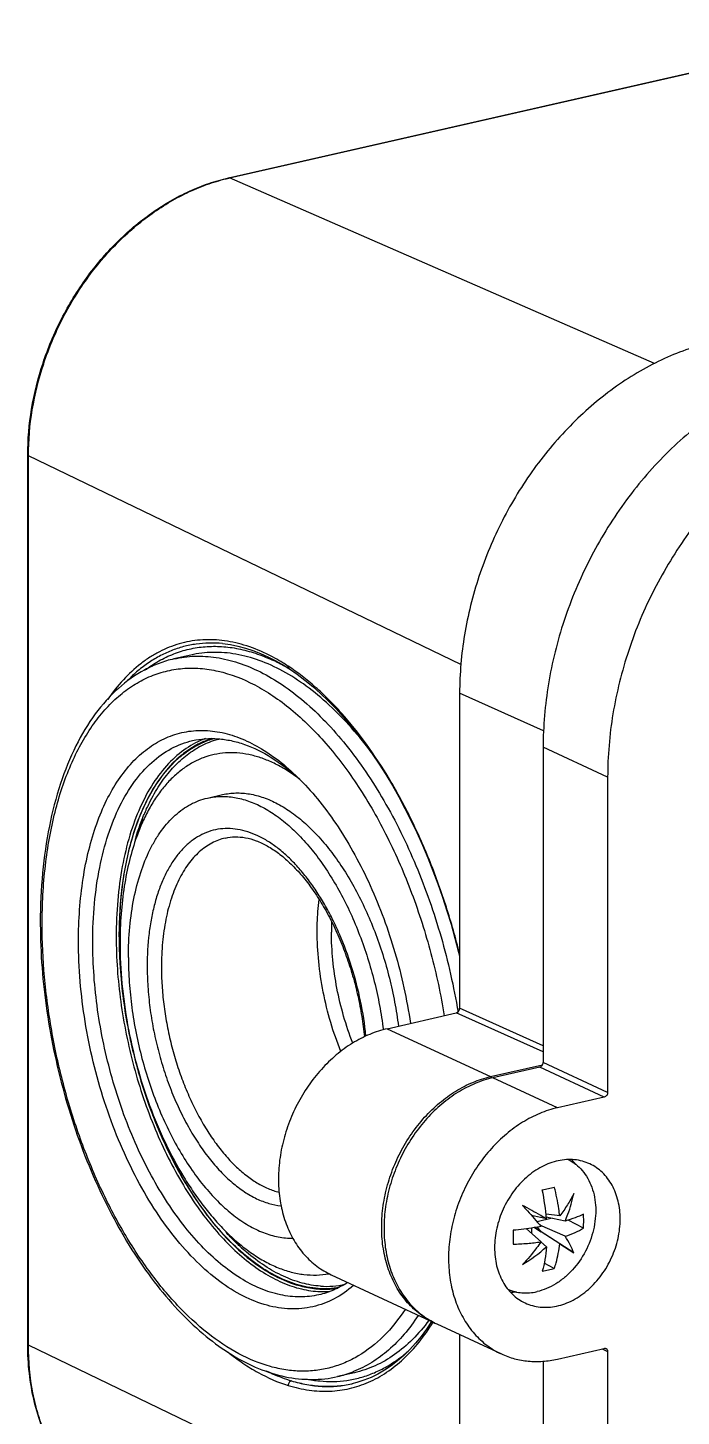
# Model space of a CAD drawing. Header units: millimetres. Extents: x 0 to 594, y 0 to 420.
# Drawn here: x 300.6 to 332.6, y 46.2 to 114.1 of the extents above; entities that cross this region are included whole.
import ezdxf

# ---------------------------------------------------------------- set-up
doc = ezdxf.new("R2010")
doc.units = ezdxf.units.MM
doc.header["$LTSCALE"] = 32.67
doc.layers.add('00_COMPONENTI', color=7, linetype='CONTINUOUS')

msp = doc.modelspace()

# ---------------------------------------------------------------- linework, layer by layer
at = {"layer": '00_COMPONENTI', "color": 7, "linetype": 'Continuous'}
for p, q in [((310.431, 106.807), (342.623, 114.146)), ((300.606, 49.754), (300.606, 93.247)), ((308.575, 83.466), (307.756, 83.28)), ((321.727, 81.602), (321.727, 66.19)), ((325.81, 78.956), (325.81, 63.544)), ((328.965, 77.489), (328.965, 62.077)), ((309.394, 76.473), (310.131, 76.641)), ((305.932, 74.586), (306.24, 75.439)), ((318.19, 65.195), (321.563, 65.964)), ((325.646, 63.317), (323.353, 62.795)), ((328.801, 61.851), (326.507, 61.328)), ((325.974, 55.888), (325.246, 56.058)), ((326.252, 55.921), (325.51, 55.752)), ((326.619, 56.035), (325.953, 56.122)), ((326.887, 55.787), (325.966, 55.981)), ((327.784, 55.444), (327.033, 55.831)), ((310.346, 55.225), (310.993, 54.589)), ((325.706, 54.773), (324.991, 55.409)), ((325.243, 55.443), (325.243, 55.184)), ((326.619, 54.672), (325.389, 55.466)), ((325.39, 55.466), (325.706, 55.263)), ((325.706, 55.263), (325.533, 55.488)), ((326.887, 55.042), (325.647, 55.589)), ((327.307, 54.232), (325.706, 55.263)), ((325.706, 54.773), (325.702, 54.768)), ((325.974, 54.525), (325.702, 54.768)), ((326.619, 54.672), (327.307, 54.232)), ((326.355, 53.468), (325.861, 53.722)), ((315.45, 53.155), (320.497, 50.808)), ((320.612, 50.755), (323.767, 49.288)), ((321.727, 50.237), (321.727, 38.108)), ((325.81, 48.932), (325.81, 35.462)), ((326.507, 49.036), (328.801, 49.559)), ((328.965, 49.407), (328.965, 33.995)), ((316.577, 48.367), (315.757, 48.18)), ((316.448, 47.825), (316.448, 47.825))]:
    msp.add_line(p, q, dxfattribs=at)
at = {"layer": '00_COMPONENTI', "color": 9, "linetype": 'Continuous'}
for p, q in [((310.473, 106.802), (342.666, 114.141)), ((331.262, 97.734), (310.473, 106.802)), ((300.641, 49.717), (300.641, 93.211)), ((321.787, 83.004), (300.641, 93.211)), ((325.83, 79.763), (321.727, 81.602)), ((328.965, 77.489), (325.81, 78.956)), ((325.81, 64.06), (321.563, 65.964)), ((325.81, 64.36), (321.727, 66.19)), ((318.19, 65.195), (323.238, 62.848)), ((323.238, 62.848), (325.779, 63.427)), ((328.801, 61.851), (325.646, 63.317)), ((328.965, 62.077), (325.81, 63.544)), ((326.507, 61.328), (323.353, 62.795)), ((321.727, 39.539), (300.641, 49.717)), ((328.692, 49.534), (328.965, 49.407))]:
    msp.add_line(p, q, dxfattribs=at)
at = {"layer": '00_COMPONENTI', "color": 7, "linetype": 'Continuous'}
for points in [[(310.127, 84.031), (310.514, 83.981), (310.881, 83.908), (311.25, 83.812), (311.62, 83.692), (311.991, 83.548), (312.353, 83.385)], [(312.353, 83.385), (312.701, 83.208), (313.056, 83.006), (313.402, 82.789)], [(313.402, 82.789), (313.78, 82.529), (314.164, 82.239), (314.545, 81.927), (314.924, 81.591), (315.299, 81.233), (315.671, 80.852), (316.038, 80.45), (316.4, 80.027), (316.757, 79.584), (317.107, 79.12), (317.451, 78.638)], [(317.451, 78.638), (317.788, 78.136), (318.117, 77.618), (318.438, 77.082), (318.75, 76.529), (319.053, 75.962), (319.347, 75.379), (319.631, 74.783), (319.904, 74.174), (320.167, 73.553), (320.418, 72.92), (320.658, 72.278), (320.886, 71.626), (321.102, 70.966), (321.305, 70.298), (321.495, 69.624), (321.672, 68.944), (321.727, 68.717)], [(320.355, 50.874), (320.108, 50.503), (319.846, 50.147), (319.573, 49.813), (319.289, 49.502), (318.996, 49.215), (318.693, 48.951), (318.381, 48.711), (318.059, 48.496), (317.73, 48.305), (317.392, 48.14), (317.047, 48.001), (316.695, 47.888), (316.448, 47.825)]]:
    msp.add_lwpolyline(points, dxfattribs=at)
at = {"layer": '00_COMPONENTI', "color": 9, "linetype": 'Continuous'}
for centre, radius, start, end in [((312.519, 97.829), 9.203, 102.84206, 103.08947), ((308.254, 74.132), 10.066, 58.4616, 59.26209), ((318.068, 70.876), 12.716, 162.98683, 163.8941), ((328.247, 69.913), 12.789, 177.74203, 180.00513), ((326.745, 69.691), 21.675, 180.00146, 180.80399), ((326.718, 69.685), 21.636, 180.0014, 180.7887), ((328.351, 69.732), 23.269, 180.84926, 185.86089), ((329.728, 69.872), 24.653, 185.857, 188.84077), ((330.103, 69.929), 25.033, 188.83759, 189.7496), ((330.446, 69.99), 25.381, 189.75481, 193.50599), ((330.474, 69.997), 25.422, 190.67376, 192.63286), ((330.437, 69.988), 25.383, 192.631, 195.31201), ((330.41, 69.981), 25.343, 193.50584, 193.96742), ((330.18, 69.92), 25.105, 193.95817, 197.6553), ((330.281, 69.945), 25.222, 195.31309, 196.26361), ((329.663, 69.757), 24.563, 197.65838, 199.00726), ((329.131, 69.571), 24, 199.00201, 201.00248), ((325.329, 57.067), 2.554, 35.36139, 42.53786), ((319.568, 63.729), 12.57, 222.48525, 222.75298), ((317.961, 62.098), 10.279, 227.17988, 229.62008), ((324.307, 54.838), 2.523, 267.54487, 274.483), ((314.568, 53.387), 5.341, 282.86216, 291.276), ((314.542, 53.457), 5.416, 291.2663, 291.69448), ((315.314, 53.148), 5.442, 282.02099, 282.43708)]:
    msp.add_arc(centre, radius, start, end, dxfattribs=at)
at = {"layer": '00_COMPONENTI', "color": 7, "linetype": 'Continuous'}
for centre, radius, start, end in [((308.868, 70.802), 8.296, 53.47567, 54.00795), ((306.54, 69.435), 10.839, 46.98437, 47.91234), ((308.764, 70.661), 8.471, 52.77052, 53.47447), ((305.315, 68.82), 12.136, 44.74486, 45.52904), ((328.991, 70.397), 27.772, 180.00009, 180.19645), ((323.518, 68.574), 11.485, 281.29677, 282.83336), ((315.525, 55.103), 10.478, 4.29458, 12.1639), ((323.86, 67.087), 9.96, 282.81082, 284.50161), ((320.874, 60.222), 7.646, 300.87956, 311.82968), ((324.372, 60.86), 7.654, 280.50359, 282.80604), ((324.576, 59.954), 6.726, 282.82785, 285.33619), ((322.175, 54.416), 3.979, 245.0635, 245.69417)]:
    msp.add_arc(centre, radius, start, end, dxfattribs=at)
msp.add_ellipse((321.563, 66.153), major_axis=(0.084, 0.181), ratio=0.774579, start_param=-2.600671, end_param=-1.029875, dxfattribs=at)
for points, knots in [([(300.606, 93.247), (300.606, 94.001), (300.738, 95.53), (301.299, 97.777), (302.205, 99.937), (303.422, 101.929), (304.905, 103.678), (306.334, 104.892), (307.557, 105.677), (308.494, 106.163), (309.451, 106.546), (310.104, 106.733), (310.431, 106.807)], [0, 0, 0, 0, 0.125992, 0.255218, 0.3859, 0.516099, 0.643926, 0.76777, 0.827886, 0.88664, 0.944004, 1, 1, 1, 1]), ([(334.164, 98.793), (333.752, 98.699), (332.927, 98.464), (331.719, 97.979), (330.534, 97.365), (328.986, 96.37), (327.176, 94.831), (325.297, 92.613), (323.754, 90.087), (322.794, 87.797), (322.245, 85.9), (321.851, 84.003), (321.727, 82.557), (321.727, 81.602)], [0, 0, 0, 0, 0.05575, 0.112927, 0.171553, 0.231591, 0.355407, 0.483326, 0.61368, 0.74453, 0.809562, 0.873979, 1, 1, 1, 1]), ([(339.326, 97.638), (338.878, 97.536), (337.982, 97.28), (336.669, 96.753), (335.381, 96.086), (333.699, 95.005), (332.138, 93.677), (330.731, 92.151), (329.417, 90.474), (328.013, 88.176), (326.971, 85.688), (326.373, 83.627), (325.946, 81.566), (325.81, 79.994), (325.81, 78.956)], [0, 0, 0, 0, 0.055744, 0.112916, 0.171535, 0.231567, 0.35537, 0.418958, 0.483378, 0.61372, 0.744556, 0.809581, 0.873991, 1, 1, 1, 1]), ([(342.481, 96.171), (342.033, 96.069), (341.137, 95.813), (339.823, 95.287), (338.536, 94.619), (336.854, 93.538), (335.292, 92.21), (333.886, 90.684), (332.572, 89.008), (331.168, 86.709), (330.125, 84.221), (329.528, 82.16), (329.101, 80.099), (328.965, 78.527), (328.965, 77.489)], [0, 0, 0, 0, 0.055744, 0.112916, 0.171535, 0.231567, 0.35537, 0.418958, 0.483378, 0.61372, 0.744556, 0.809581, 0.873991, 1, 1, 1, 1]), ([(317.481, 78.612), (317.152, 79.057), (316.479, 79.896), (315.391, 81.019), (314.267, 81.956), (313.12, 82.695), (311.962, 83.227), (310.807, 83.543), (309.67, 83.637), (308.93, 83.547), (308.575, 83.466)], [0, 0, 0, 0, 0.155064, 0.300938, 0.437272, 0.564164, 0.682263, 0.792853, 0.897904, 1, 1, 1, 1]), ([(307.756, 83.28), (307.509, 83.223), (307.021, 83.077), (306.075, 82.649), (304.969, 81.86), (303.836, 80.58), (302.893, 78.996), (302.149, 77.143), (301.611, 75.059), (301.288, 72.785), (301.219, 71.207), (301.219, 70.397)], [0, 0, 0, 0, 0.048996, 0.098442, 0.200405, 0.309293, 0.427367, 0.555772, 0.694621, 0.843161, 1, 1, 1, 1]), ([(303.088, 69.477), (303.088, 70.498), (303.188, 71.999), (303.565, 73.907), (303.946, 75.192), (304.429, 76.348), (305.007, 77.36), (305.675, 78.214), (306.424, 78.897), (307.246, 79.398), (308.129, 79.707), (309.058, 79.816), (310.015, 79.725), (310.986, 79.438), (311.958, 78.962), (312.918, 78.305), (313.52, 77.772), (313.817, 77.48)], [0, 0, 0, 0, 0.165394, 0.24225, 0.314543, 0.38201, 0.444633, 0.502684, 0.556785, 0.607939, 0.657501, 0.707044, 0.758147, 0.81217, 0.870125, 0.932642, 1, 1, 1, 1]), ([(303.784, 69.437), (303.784, 70.064), (303.837, 71.285), (304.085, 73.043), (304.496, 74.648), (305.062, 76.066), (305.773, 77.269), (306.619, 78.231), (307.586, 78.927), (308.306, 79.2), (308.667, 79.282)], [0, 0, 0, 0, 0.159952, 0.311107, 0.451876, 0.581278, 0.699173, 0.806505, 0.905558, 1, 1, 1, 1]), ([(308.667, 79.282), (308.869, 79.328), (309.284, 79.39), (309.919, 79.388), (310.567, 79.294), (311.461, 79.038), (312.59, 78.473), (313.404, 77.841), (313.805, 77.479)], [0, 0, 0, 0, 0.109808, 0.221366, 0.336298, 0.456009, 0.71356, 1, 1, 1, 1]), ([(309.943, 79.344), (309.854, 79.322), (309.5, 79.22), (309.16, 79.068), (308.919, 78.931)], [0, 0, 0, 0, 0.247785, 1, 1, 1, 1]), ([(313.743, 77.514), (313.555, 77.65), (313.177, 77.901), (312.591, 78.214), (312.004, 78.451), (311.42, 78.61), (310.842, 78.691), (310.274, 78.692), (309.72, 78.613), (309.184, 78.454), (308.669, 78.218), (308.18, 77.905), (307.718, 77.518), (307.288, 77.059), (306.89, 76.532), (306.528, 75.941), (306.204, 75.288), (306.018, 74.825), (305.932, 74.586)], [0, 0, 0, 0, 0.069328, 0.13521, 0.197916, 0.257843, 0.315519, 0.371591, 0.426806, 0.481966, 0.537878, 0.595296, 0.654887, 0.717193, 0.782628, 0.85148, 0.923917, 1, 1, 1, 1]), ([(313.935, 77.363), (314.27, 77.025), (314.922, 76.287), (315.812, 75.056), (316.635, 73.682), (317.639, 71.661), (318.64, 68.923), (319.148, 66.623), (319.325, 65.451)], [0, 0, 0, 0, 0.107593, 0.222214, 0.343085, 0.469187, 0.732007, 1, 1, 1, 1]), ([(305.529, 68.682), (305.529, 69.179), (305.571, 70.145), (305.768, 71.536), (306.093, 72.806), (306.475, 73.763), (306.842, 74.438), (307.138, 74.886), (307.46, 75.286), (307.806, 75.635), (308.174, 75.931), (308.563, 76.172), (308.969, 76.356), (309.251, 76.441), (309.394, 76.473)], [0, 0, 0, 0, 0.159849, 0.310908, 0.451585, 0.580905, 0.641271, 0.698831, 0.753739, 0.806237, 0.856654, 0.905409, 0.953003, 1, 1, 1, 1]), ([(309.394, 76.473), (309.5, 76.498), (309.715, 76.535), (310.045, 76.56), (310.379, 76.551), (310.836, 76.496), (311.42, 76.342), (312.113, 76.033), (312.801, 75.601), (313.476, 75.053), (314.13, 74.395), (314.757, 73.635), (315.35, 72.782), (315.9, 71.846), (316.403, 70.837), (316.851, 69.768), (317.24, 68.652), (317.565, 67.501), (317.822, 66.329), (317.947, 65.539), (317.997, 65.143)], [0, 0, 0, 0, 0.020959, 0.042067, 0.063469, 0.0853, 0.130681, 0.179049, 0.230932, 0.286607, 0.346135, 0.409399, 0.476138, 0.545976, 0.618446, 0.693012, 0.769084, 0.846036, 0.923225, 1, 1, 1, 1]), ([(310.131, 76.641), (310.237, 76.666), (310.453, 76.703), (310.782, 76.728), (311.116, 76.719), (311.573, 76.664), (312.156, 76.51), (312.849, 76.201), (313.537, 75.77), (314.212, 75.222), (314.866, 74.565), (315.493, 73.805), (316.085, 72.953), (316.636, 72.017), (317.138, 71.009), (317.587, 69.94), (317.976, 68.824), (318.301, 67.673), (318.559, 66.502), (318.684, 65.712), (318.734, 65.317)], [0, 0, 0, 0, 0.02096, 0.04207, 0.063473, 0.085305, 0.130686, 0.179054, 0.230936, 0.286608, 0.346133, 0.409393, 0.476128, 0.545963, 0.61843, 0.692995, 0.769067, 0.846022, 0.923217, 1, 1, 1, 1]), ([(305.932, 74.586), (305.794, 74.205), (305.555, 73.403), (305.303, 72.137), (305.152, 70.786), (305.119, 69.857), (305.119, 69.384)], [0, 0, 0, 0, 0.229592, 0.47381, 0.731242, 1, 1, 1, 1]), ([(310.27, 74.519), (310.426, 74.555), (310.754, 74.593), (311.265, 74.547), (311.795, 74.396), (312.339, 74.138), (312.89, 73.773), (313.438, 73.305), (313.973, 72.74), (314.489, 72.083), (314.975, 71.345), (315.426, 70.536), (315.835, 69.664), (316.196, 68.743), (316.504, 67.784), (316.756, 66.8), (316.948, 65.802), (317.035, 65.132), (317.067, 64.798)], [0, 0, 0, 0, 0.037091, 0.075953, 0.118029, 0.16425, 0.21509, 0.270673, 0.330873, 0.39539, 0.463792, 0.535555, 0.610076, 0.686701, 0.764732, 0.843449, 0.922116, 1, 1, 1, 1]), ([(301.219, 70.302), (301.224, 68.881), (301.451, 66.002), (302.361, 61.78), (303.572, 58.402), (304.791, 55.898), (305.796, 54.186), (306.889, 52.643), (308.055, 51.289), (309.28, 50.145), (310.55, 49.226), (311.852, 48.551), (313.171, 48.133), (314.485, 47.99), (315.345, 48.086), (315.757, 48.18)], [0, 0, 0, 0, 0.145536, 0.294692, 0.441344, 0.511934, 0.579803, 0.644422, 0.705403, 0.762532, 0.815816, 0.865519, 0.912197, 0.956676, 1, 1, 1, 1]), ([(316.535, 52.63), (316.245, 52.379), (315.62, 51.944), (314.559, 51.549), (313.43, 51.445), (312.268, 51.632), (311.096, 52.099), (309.938, 52.831), (308.811, 53.811), (307.737, 55.02), (306.733, 56.435), (305.82, 58.029), (305.015, 59.77), (304.1, 62.259), (303.318, 65.5), (303.088, 68.162), (303.088, 69.477)], [0, 0, 0, 0, 0.044905, 0.087871, 0.130837, 0.175741, 0.224152, 0.277088, 0.335017, 0.397956, 0.465565, 0.537235, 0.612163, 0.689403, 0.846502, 1, 1, 1, 1]), ([(314.846, 52.178), (314.543, 52.109), (313.909, 52.039), (312.936, 52.149), (311.949, 52.468), (310.965, 52.987), (309.996, 53.696), (309.056, 54.585), (308.157, 55.639), (307.313, 56.845), (306.535, 58.183), (305.59, 60.142), (304.653, 62.784), (303.954, 66.083), (303.784, 68.329), (303.784, 69.437)], [0, 0, 0, 0, 0.041162, 0.083762, 0.129022, 0.177822, 0.230673, 0.287765, 0.349018, 0.414139, 0.482672, 0.554032, 0.702364, 0.853145, 1, 1, 1, 1]), ([(305.119, 69.384), (305.119, 68.722), (305.185, 67.381), (305.463, 65.371), (305.916, 63.375), (306.532, 61.441), (307.297, 59.617), (308.054, 58.206), (308.721, 57.173), (309.237, 56.464), (309.775, 55.814), (310.153, 55.413), (310.346, 55.225)], [0, 0, 0, 0, 0.128493, 0.260481, 0.393673, 0.525719, 0.654325, 0.777368, 0.836239, 0.893066, 0.947693, 1, 1, 1, 1]), ([(305.529, 68.682), (305.529, 68.276), (305.558, 67.453), (305.684, 66.215), (305.892, 64.971), (306.178, 63.736), (306.538, 62.529), (306.969, 61.364), (307.464, 60.256), (308.016, 59.222), (308.62, 58.273), (309.266, 57.423), (309.946, 56.683), (310.652, 56.062), (311.375, 55.568), (312.107, 55.209), (312.726, 55.024), (313.211, 54.953), (313.45, 54.942), (313.568, 54.942)], [0, 0, 0, 0, 0.070929, 0.143513, 0.217093, 0.290983, 0.364486, 0.436919, 0.507624, 0.57599, 0.641473, 0.703618, 0.762086, 0.816684, 0.867407, 0.914479, 0.958395, 0.979431, 1, 1, 1, 1]), ([(318.19, 65.195), (317.896, 65.128), (317.307, 64.936), (316.466, 64.499), (315.672, 63.92), (314.694, 62.972), (313.901, 61.815), (313.337, 60.535), (313.039, 59.531), (312.901, 58.678), (312.862, 58.001), (312.87, 57.343), (312.965, 56.546), (313.217, 55.646), (313.601, 54.833), (314.028, 54.242), (314.423, 53.838), (314.742, 53.571), (315.084, 53.341), (315.326, 53.212), (315.45, 53.155)], [0, 0, 0, 0, 0.058896, 0.120295, 0.184102, 0.24999, 0.385588, 0.454243, 0.522421, 0.589437, 0.622337, 0.654734, 0.717782, 0.778364, 0.836467, 0.892352, 0.919656, 0.946628, 0.973372, 1, 1, 1, 1]), ([(325.646, 63.317), (325.669, 63.323), (325.713, 63.344), (325.766, 63.398), (325.801, 63.467), (325.81, 63.519), (325.81, 63.544)], [0, 0, 0, 0, 0.231117, 0.482983, 0.744446, 1, 1, 1, 1]), ([(323.353, 62.795), (323.058, 62.728), (322.469, 62.535), (321.629, 62.099), (320.834, 61.52), (319.856, 60.572), (319.063, 59.415), (318.5, 58.135), (318.201, 57.131), (318.064, 56.278), (318.024, 55.601), (318.032, 54.943), (318.127, 54.146), (318.379, 53.245), (318.764, 52.433), (319.19, 51.842), (319.585, 51.438), (319.904, 51.171), (320.246, 50.941), (320.488, 50.812), (320.612, 50.755)], [0, 0, 0, 0, 0.058896, 0.120295, 0.184102, 0.249991, 0.385588, 0.454243, 0.522421, 0.589437, 0.622337, 0.654734, 0.717782, 0.778364, 0.836467, 0.892352, 0.919656, 0.946628, 0.973372, 1, 1, 1, 1]), ([(328.965, 62.077), (328.965, 62.052), (328.956, 62), (328.921, 61.931), (328.868, 61.877), (328.823, 61.856), (328.801, 61.851)], [0, 0, 0, 0, 0.255554, 0.517017, 0.768883, 1, 1, 1, 1]), ([(326.507, 61.328), (326.213, 61.261), (325.624, 61.069), (324.783, 60.632), (323.989, 60.053), (323.011, 59.105), (322.218, 57.948), (321.654, 56.668), (321.356, 55.664), (321.218, 54.811), (321.179, 54.134), (321.187, 53.476), (321.282, 52.679), (321.534, 51.779), (321.918, 50.966), (322.345, 50.375), (322.74, 49.971), (323.059, 49.704), (323.401, 49.474), (323.643, 49.345), (323.767, 49.288)], [0, 0, 0, 0, 0.058896, 0.120295, 0.184102, 0.249991, 0.385588, 0.454243, 0.522421, 0.589437, 0.622337, 0.654734, 0.717782, 0.778364, 0.836467, 0.892352, 0.919656, 0.946628, 0.973372, 1, 1, 1, 1]), ([(328.088, 58.582), (327.972, 58.636), (327.729, 58.725), (327.345, 58.795), (326.946, 58.802), (326.54, 58.745), (326.134, 58.627), (325.594, 58.386), (325.092, 58.032), (324.647, 57.592), (324.237, 57.089), (323.906, 56.519), (323.666, 55.907), (323.492, 55.284), (323.436, 54.8), (323.436, 54.482)], [0, 0, 0, 0, 0.053067, 0.106736, 0.16155, 0.21794, 0.276201, 0.336476, 0.462695, 0.528481, 0.595554, 0.731702, 0.800034, 0.867849, 1, 1, 1, 1]), ([(327.034, 58.797), (327.165, 58.732), (327.417, 58.573), (327.741, 58.259), (328.007, 57.877), (328.278, 57.281), (328.398, 56.601), (328.374, 55.898), (328.251, 55.169), (327.921, 54.289), (327.388, 53.519), (326.863, 53.013), (326.438, 52.705), (325.988, 52.472), (325.673, 52.37), (325.515, 52.334)], [0, 0, 0, 0, 0.053342, 0.10767, 0.163726, 0.222019, 0.345619, 0.410991, 0.478077, 0.614659, 0.750172, 0.816005, 0.879761, 0.941124, 1, 1, 1, 1]), ([(329.579, 55.882), (329.579, 56.177), (329.532, 56.617), (329.363, 57.165), (329.191, 57.539), (328.974, 57.874), (328.716, 58.164), (328.421, 58.405), (328.202, 58.53), (328.088, 58.582)], [0, 0, 0, 0, 0.272245, 0.402315, 0.528145, 0.650064, 0.768704, 0.884974, 1, 1, 1, 1]), ([(326.619, 56.035), (326.608, 56.153), (326.551, 56.628), (326.452, 57.098), (326.355, 57.445)], [0, 0, 0, 0, 0.247438, 1, 1, 1, 1]), ([(327.307, 57.127), (327.214, 56.94), (327.002, 56.564), (326.754, 56.211), (326.619, 56.035)], [0, 0, 0, 0, 0.484307, 1, 1, 1, 1]), ([(326.887, 55.787), (326.934, 55.897), (327.11, 56.331), (327.241, 56.784), (327.307, 57.127)], [0, 0, 0, 0, 0.255277, 1, 1, 1, 1]), ([(324.799, 56.555), (324.879, 56.468), (325.189, 56.128), (325.489, 55.781), (325.706, 55.518)], [0, 0, 0, 0, 0.258792, 1, 1, 1, 1]), ([(325.974, 55.888), (325.882, 55.943), (325.494, 56.172), (325.1, 56.392), (324.799, 56.555)], [0, 0, 0, 0, 0.238253, 1, 1, 1, 1]), ([(324.926, 51.782), (325.042, 51.728), (325.285, 51.639), (325.67, 51.569), (326.069, 51.562), (326.475, 51.619), (326.881, 51.737), (327.42, 51.978), (327.923, 52.332), (328.368, 52.772), (328.777, 53.275), (329.109, 53.845), (329.349, 54.457), (329.523, 55.08), (329.579, 55.564), (329.579, 55.882)], [0, 0, 0, 0, 0.053067, 0.106736, 0.16155, 0.21794, 0.276201, 0.336476, 0.462695, 0.528481, 0.595554, 0.731702, 0.800034, 0.867849, 1, 1, 1, 1]), ([(327.784, 56.121), (327.651, 56.056), (327.356, 55.933), (327.052, 55.835), (326.887, 55.787)], [0, 0, 0, 0, 0.462397, 1, 1, 1, 1]), ([(327.784, 55.444), (327.787, 55.499), (327.796, 55.725), (327.793, 55.951), (327.784, 56.121)], [0, 0, 0, 0, 0.246153, 1, 1, 1, 1]), ([(310.346, 55.225), (310.542, 55.031), (310.941, 54.669), (311.566, 54.193), (312.199, 53.801), (312.836, 53.496), (313.472, 53.282), (314.103, 53.16), (314.723, 53.131), (315.129, 53.176), (315.327, 53.213)], [0, 0, 0, 0, 0.148285, 0.288849, 0.421865, 0.547776, 0.667325, 0.781578, 0.891919, 1, 1, 1, 1]), ([(325.706, 55.518), (325.597, 55.499), (325.143, 55.424), (324.686, 55.368), (324.338, 55.335)], [0, 0, 0, 0, 0.241443, 1, 1, 1, 1]), ([(324.338, 55.335), (324.341, 55.278), (324.347, 55.052), (324.345, 54.826), (324.338, 54.658)], [0, 0, 0, 0, 0.254134, 1, 1, 1, 1]), ([(326.887, 55.042), (327.053, 55.096), (327.361, 55.211), (327.654, 55.362), (327.784, 55.444)], [0, 0, 0, 0, 0.531725, 1, 1, 1, 1]), ([(327.307, 54.232), (327.259, 54.364), (327.133, 54.642), (326.976, 54.904), (326.887, 55.042)], [0, 0, 0, 0, 0.460123, 1, 1, 1, 1]), ([(323.436, 54.482), (323.436, 54.186), (323.483, 53.747), (323.652, 53.198), (323.824, 52.825), (324.04, 52.49), (324.299, 52.2), (324.594, 51.959), (324.813, 51.834), (324.926, 51.782)], [0, 0, 0, 0, 0.272245, 0.402315, 0.528145, 0.650064, 0.768704, 0.884974, 1, 1, 1, 1]), ([(324.338, 54.658), (324.572, 54.663), (325.029, 54.687), (325.484, 54.739), (325.706, 54.773)], [0, 0, 0, 0, 0.51068, 1, 1, 1, 1]), ([(325.702, 54.768), (325.634, 54.668), (325.356, 54.28), (325.046, 53.915), (324.799, 53.66)], [0, 0, 0, 0, 0.253748, 1, 1, 1, 1]), ([(325.974, 54.525), (325.957, 54.316), (325.908, 53.915), (325.821, 53.52), (325.768, 53.334)], [0, 0, 0, 0, 0.519436, 1, 1, 1, 1]), ([(326.355, 53.468), (326.388, 53.56), (326.513, 53.952), (326.587, 54.36), (326.619, 54.672)], [0, 0, 0, 0, 0.23849, 1, 1, 1, 1]), ([(316.235, 52.774), (316.021, 52.634), (315.574, 52.392), (315.09, 52.233), (314.846, 52.178)], [0, 0, 0, 0, 0.505693, 1, 1, 1, 1]), ([(314.921, 52.603), (315.123, 52.589), (315.527, 52.59), (315.926, 52.651), (316.12, 52.696)], [0, 0, 0, 0, 0.503857, 1, 1, 1, 1]), ([(324.087, 52.448), (324.195, 52.401), (324.421, 52.325), (324.778, 52.267), (325.147, 52.268), (325.393, 52.306), (325.515, 52.334)], [0, 0, 0, 0, 0.243153, 0.489354, 0.741054, 1, 1, 1, 1]), ([(320.222, 50.926), (319.979, 50.597), (319.463, 49.99), (318.576, 49.235), (317.613, 48.679), (316.924, 48.446), (316.577, 48.367)], [0, 0, 0, 0, 0.270191, 0.523765, 0.765131, 1, 1, 1, 1]), ([(305.233, 41.16), (305.057, 41.249), (304.71, 41.44), (304.213, 41.768), (303.742, 42.137), (303.148, 42.685), (302.476, 43.466), (301.804, 44.533), (301.273, 45.716), (300.888, 46.996), (300.657, 48.353), (300.606, 49.283), (300.606, 49.754)], [0, 0, 0, 0, 0.057644, 0.115478, 0.173638, 0.232253, 0.351234, 0.473318, 0.599069, 0.728786, 0.8625, 1, 1, 1, 1]), ([(323.767, 49.288), (323.973, 49.192), (324.405, 49.036), (325.089, 48.915), (325.798, 48.91), (326.272, 48.982), (326.507, 49.036)], [0, 0, 0, 0, 0.243209, 0.48931, 0.740893, 1, 1, 1, 1]), ([(328.801, 49.559), (328.815, 49.562), (328.844, 49.565), (328.873, 49.557), (328.885, 49.551)], [0, 0, 0, 0, 0.510835, 1, 1, 1, 1]), ([(328.885, 49.551), (328.897, 49.546), (328.92, 49.53), (328.946, 49.496), (328.962, 49.454), (328.965, 49.423), (328.965, 49.407)], [0, 0, 0, 0, 0.230989, 0.471348, 0.727198, 1, 1, 1, 1])]:
    msp.add_open_spline(points, degree=3, knots=knots, dxfattribs=at)
at = {"layer": '00_COMPONENTI', "color": 9, "linetype": 'Continuous'}
for points, knots in [([(300.641, 93.211), (300.641, 93.964), (300.772, 95.493), (301.332, 97.741), (302.236, 99.903), (303.45, 101.897), (304.929, 103.649), (306.354, 104.867), (307.573, 105.655), (308.507, 106.143), (309.46, 106.529), (310.11, 106.718), (310.435, 106.793)], [0, 0, 0, 0, 0.125991, 0.255307, 0.386127, 0.516469, 0.6444, 0.768258, 0.828326, 0.886989, 0.944207, 1, 1, 1, 1]), ([(310.431, 106.807), (310.438, 106.808), (310.452, 106.809), (310.466, 106.805), (310.473, 106.802)], [0, 0, 0, 0, 0.48092, 1, 1, 1, 1]), ([(300.606, 93.247), (300.606, 93.244), (300.609, 93.235), (300.621, 93.222), (300.633, 93.215), (300.641, 93.211)], [0, 0, 0, 0, 0.189255, 0.535028, 1, 1, 1, 1]), ([(312.274, 83.529), (311.92, 83.699), (311.21, 83.98), (310.286, 84.177), (309.565, 84.226), (309.037, 84.21), (308.519, 84.143), (308.011, 84.024), (307.516, 83.854), (307.035, 83.634), (306.568, 83.363), (305.96, 82.931), (305.243, 82.263), (304.751, 81.638), (304.519, 81.3)], [0, 0, 0, 0, 0.132235, 0.256612, 0.316673, 0.375756, 0.434264, 0.492618, 0.551241, 0.61055, 0.670938, 0.732767, 0.861872, 1, 1, 1, 1]), ([(310.127, 84.031), (309.911, 84.051), (309.481, 84.067), (308.84, 84.016), (308.215, 83.89), (307.607, 83.688), (307.019, 83.412), (306.455, 83.063), (305.917, 82.643), (305.583, 82.323), (305.421, 82.153)], [0, 0, 0, 0, 0.123732, 0.245427, 0.366293, 0.487574, 0.610498, 0.736215, 0.865755, 1, 1, 1, 1]), ([(306.323, 82.722), (306.543, 82.888), (306.999, 83.19), (307.731, 83.54), (308.495, 83.776), (309.286, 83.897), (310.097, 83.902), (310.923, 83.791), (311.758, 83.566), (312.304, 83.346), (312.576, 83.22)], [0, 0, 0, 0, 0.125256, 0.247013, 0.366949, 0.486863, 0.608559, 0.733717, 0.863801, 1, 1, 1, 1]), ([(313.346, 82.919), (313.258, 82.977), (312.911, 83.198), (312.549, 83.397), (312.274, 83.529)], [0, 0, 0, 0, 0.256734, 1, 1, 1, 1]), ([(307.756, 83.28), (308.09, 83.356), (308.783, 83.444), (309.847, 83.376), (310.93, 83.111), (312.017, 82.654), (313.099, 82.012), (314.164, 81.193), (315.201, 80.205), (316.568, 78.639), (318.125, 76.32), (319.675, 73.159), (320.889, 69.681), (321.442, 67.242), (321.649, 66.003)], [0, 0, 0, 0, 0.042429, 0.085947, 0.131521, 0.17991, 0.231639, 0.287005, 0.346109, 0.408881, 0.544404, 0.690856, 0.844256, 1, 1, 1, 1]), ([(313.399, 82.784), (313.331, 82.824), (313.062, 82.98), (312.786, 83.122), (312.576, 83.22)], [0, 0, 0, 0, 0.254803, 1, 1, 1, 1]), ([(313.402, 82.789), (313.393, 82.795), (313.375, 82.811), (313.356, 82.842), (313.346, 82.879), (313.345, 82.906), (313.346, 82.919)], [0, 0, 0, 0, 0.231149, 0.471292, 0.726768, 1, 1, 1, 1]), ([(321.728, 68.846), (321.537, 69.618), (321.108, 71.138), (320.318, 73.342), (319.397, 75.423), (318.36, 77.349), (317.224, 79.089), (316.192, 80.383), (315.331, 81.295), (314.486, 82.09), (313.81, 82.614), (313.346, 82.919)], [0, 0, 0, 0, 0.142745, 0.283176, 0.419689, 0.550807, 0.675241, 0.791961, 0.847219, 0.900326, 1, 1, 1, 1]), ([(301.31, 70.304), (301.31, 71.26), (301.383, 72.672), (301.649, 74.498), (301.922, 75.775), (302.27, 76.972), (302.69, 78.08), (303.179, 79.089), (303.733, 79.993), (304.349, 80.783), (305.022, 81.454), (305.748, 82), (306.52, 82.414), (307.333, 82.693), (308.178, 82.834), (309.048, 82.835), (310.258, 82.648), (311.465, 82.175), (312.622, 81.478), (313.833, 80.569), (315.285, 79.119), (316.856, 77.01), (318.255, 74.549), (319.439, 71.811), (320.371, 68.882), (320.808, 66.854), (320.977, 65.828)], [0, 0, 0, 0, 0.074629, 0.110066, 0.144052, 0.176479, 0.207275, 0.236413, 0.263922, 0.289888, 0.31447, 0.337901, 0.360491, 0.382609, 0.404668, 0.427082, 0.450236, 0.499906, 0.526959, 0.555624, 0.617854, 0.686397, 0.760349, 0.838372, 0.918846, 1, 1, 1, 1]), ([(309.291, 79.387), (308.96, 79.264), (308.308, 78.919), (307.445, 78.166), (306.693, 77.186), (306.062, 76), (305.56, 74.63), (305.197, 73.1), (304.978, 71.438), (304.931, 70.288), (304.931, 69.698)], [0, 0, 0, 0, 0.094491, 0.194849, 0.303791, 0.422881, 0.552652, 0.692802, 0.842395, 1, 1, 1, 1]), ([(306.557, 76.243), (306.705, 76.541), (307.024, 77.101), (307.586, 77.85), (308.213, 78.468), (308.68, 78.795), (308.919, 78.931)], [0, 0, 0, 0, 0.274978, 0.531735, 0.772319, 1, 1, 1, 1]), ([(307.981, 78.42), (308.051, 78.481), (308.329, 78.714), (308.634, 78.917), (308.871, 79.046)], [0, 0, 0, 0, 0.256354, 1, 1, 1, 1]), ([(308.863, 79.065), (308.795, 79.029), (308.522, 78.872), (308.266, 78.687), (308.084, 78.534)], [0, 0, 0, 0, 0.245391, 1, 1, 1, 1]), ([(309.615, 79.383), (309.55, 79.363), (309.292, 79.276), (309.043, 79.163), (308.863, 79.065)], [0, 0, 0, 0, 0.248093, 1, 1, 1, 1]), ([(308.871, 79.046), (308.935, 79.08), (309.189, 79.209), (309.456, 79.313), (309.66, 79.374)], [0, 0, 0, 0, 0.252689, 1, 1, 1, 1]), ([(308.084, 78.534), (307.586, 78.118), (306.93, 77.32), (306.267, 76.084), (305.835, 74.996), (305.495, 73.796), (305.16, 72.024), (305.07, 70.635), (305.07, 69.69)], [0, 0, 0, 0, 0.202747, 0.315982, 0.43756, 0.567378, 0.704957, 1, 1, 1, 1]), ([(305.083, 69.684), (305.083, 70.61), (305.169, 71.971), (305.491, 73.71), (305.817, 74.891), (306.232, 75.966), (306.87, 77.194), (307.5, 77.995), (307.981, 78.42)], [0, 0, 0, 0, 0.293875, 0.431156, 0.560904, 0.682637, 0.796224, 1, 1, 1, 1]), ([(306.213, 75.467), (306.239, 75.534), (306.346, 75.796), (306.463, 76.054), (306.557, 76.243)], [0, 0, 0, 0, 0.254984, 1, 1, 1, 1]), ([(305.909, 74.597), (305.932, 74.672), (306.025, 74.965), (306.128, 75.254), (306.213, 75.467)], [0, 0, 0, 0, 0.254808, 1, 1, 1, 1]), ([(317.147, 64.836), (317.088, 65.409), (316.91, 66.554), (316.476, 68.225), (315.98, 69.562), (315.509, 70.57), (315.128, 71.277), (314.719, 71.938), (314.285, 72.546), (313.83, 73.095), (313.358, 73.583), (312.873, 74.003), (312.379, 74.353), (311.879, 74.63), (311.378, 74.831), (310.879, 74.954), (310.388, 74.997), (309.908, 74.959), (309.445, 74.84), (309.003, 74.642), (308.587, 74.367), (308.201, 74.017), (307.846, 73.598), (307.527, 73.111), (307.245, 72.562), (307.003, 71.955), (306.802, 71.296), (306.644, 70.589), (306.489, 69.574), (306.447, 68.788), (306.447, 68.255)], [0, 0, 0, 0, 0.079816, 0.160016, 0.238669, 0.276851, 0.313978, 0.349859, 0.38433, 0.417255, 0.448539, 0.478126, 0.50602, 0.532284, 0.557057, 0.580561, 0.6031, 0.625054, 0.646854, 0.668946, 0.691747, 0.715617, 0.740833, 0.767592, 0.796008, 0.826125, 0.857927, 0.891345, 0.92627, 1, 1, 1, 1]), ([(310.27, 74.519), (310.155, 74.493), (309.926, 74.424), (309.598, 74.275), (309.283, 74.08), (308.985, 73.841), (308.706, 73.559), (308.35, 73.117), (307.962, 72.46), (307.599, 71.552), (307.336, 70.525), (307.177, 69.399), (307.143, 68.617), (307.143, 68.215)], [0, 0, 0, 0, 0.047002, 0.094601, 0.143362, 0.193784, 0.246288, 0.301202, 0.419033, 0.548367, 0.689059, 0.840135, 1, 1, 1, 1]), ([(314.761, 69.952), (314.761, 70.085), (314.769, 70.605), (314.807, 71.125), (314.855, 71.508)], [0, 0, 0, 0, 0.256147, 1, 1, 1, 1]), ([(319.064, 51.467), (318.753, 50.995), (318.074, 50.14), (317.022, 49.302), (316.122, 48.843), (315.427, 48.604), (314.709, 48.465), (313.97, 48.428), (313.217, 48.494), (312.179, 48.72), (310.858, 49.272), (309.332, 50.298), (307.858, 51.675), (306.468, 53.371), (305.192, 55.348), (304.057, 57.56), (303.089, 59.958), (302.311, 62.487), (301.741, 65.088), (301.392, 67.701), (301.31, 69.444), (301.31, 70.304)], [0, 0, 0, 0, 0.050806, 0.09731, 0.119509, 0.141329, 0.16307, 0.185034, 0.20751, 0.230756, 0.280307, 0.334952, 0.395159, 0.46083, 0.531435, 0.606136, 0.683868, 0.76342, 0.8435, 0.922786, 1, 1, 1, 1]), ([(315.916, 64.086), (315.728, 64.55), (315.397, 65.505), (315.036, 66.976), (314.814, 68.465), (314.761, 69.461), (314.761, 69.952)], [0, 0, 0, 0, 0.249883, 0.503316, 0.755068, 1, 1, 1, 1]), ([(304.931, 69.698), (304.931, 68.639), (305.087, 66.49), (305.73, 63.324), (306.754, 60.3), (307.904, 57.984), (308.975, 56.347), (309.816, 55.277), (310.7, 54.353), (311.616, 53.589), (312.552, 52.995), (313.496, 52.579), (314.436, 52.35), (315.062, 52.325), (315.364, 52.346)], [0, 0, 0, 0, 0.144521, 0.292997, 0.439678, 0.578993, 0.644416, 0.70634, 0.764436, 0.818541, 0.868697, 0.915206, 0.958667, 1, 1, 1, 1]), ([(305.072, 69.387), (305.077, 69.05), (305.128, 67.676), (305.3, 66.308), (305.492, 65.288)], [0, 0, 0, 0, 0.245125, 1, 1, 1, 1]), ([(316.502, 64.49), (316.332, 64.921), (316.033, 65.805), (315.706, 67.166), (315.505, 68.54), (315.458, 69.459), (315.458, 69.912)], [0, 0, 0, 0, 0.250276, 0.503689, 0.755233, 1, 1, 1, 1]), ([(306.447, 68.255), (306.447, 67.92), (306.47, 67.241), (306.571, 66.219), (306.737, 65.19), (306.965, 64.169), (307.254, 63.167), (307.6, 62.197), (307.998, 61.271), (308.443, 60.4), (308.93, 59.595), (309.453, 58.866), (310.006, 58.222), (310.582, 57.671), (311.175, 57.218), (311.777, 56.871), (312.382, 56.635), (312.793, 56.551), (312.993, 56.53)], [0, 0, 0, 0, 0.070071, 0.141745, 0.214414, 0.287444, 0.360194, 0.432029, 0.502336, 0.57054, 0.636121, 0.698633, 0.757726, 0.81317, 0.864891, 0.912999, 0.957836, 1, 1, 1, 1]), ([(307.143, 68.215), (307.143, 67.914), (307.163, 67.303), (307.249, 66.384), (307.391, 65.458), (307.588, 64.537), (307.836, 63.63), (308.133, 62.748), (308.477, 61.9), (308.863, 61.097), (309.286, 60.346), (309.743, 59.657), (310.227, 59.037), (310.735, 58.492), (311.26, 58.03), (311.796, 57.654), (312.339, 57.37), (312.713, 57.24), (312.897, 57.193)], [0, 0, 0, 0, 0.068846, 0.139217, 0.210576, 0.282361, 0.354002, 0.424934, 0.494605, 0.562491, 0.628111, 0.691038, 0.750918, 0.807489, 0.860602, 0.910249, 0.956594, 1, 1, 1, 1]), ([(306.069, 62.882), (306.262, 62.219), (306.697, 60.927), (307.499, 59.087), (308.425, 57.405), (309.455, 55.917), (310.567, 54.658), (311.736, 53.655), (312.94, 52.932), (313.785, 52.638), (314.198, 52.552)], [0, 0, 0, 0, 0.151285, 0.298364, 0.439022, 0.57136, 0.693947, 0.805997, 0.907602, 1, 1, 1, 1]), ([(320.497, 50.808), (320.374, 50.866), (320.132, 50.994), (319.79, 51.224), (319.47, 51.491), (319.075, 51.895), (318.649, 52.486), (318.265, 53.299), (318.012, 54.199), (317.917, 54.996), (317.91, 55.654), (317.949, 56.331), (318.086, 57.184), (318.385, 58.188), (318.948, 59.468), (319.741, 60.625), (320.72, 61.574), (321.514, 62.152), (322.354, 62.589), (322.944, 62.781), (323.238, 62.848)], [0, 0, 0, 0, 0.026628, 0.053372, 0.080344, 0.107648, 0.163533, 0.221636, 0.282218, 0.345266, 0.377663, 0.410563, 0.477579, 0.545757, 0.614412, 0.750009, 0.815898, 0.879705, 0.941104, 1, 1, 1, 1]), ([(323.238, 62.848), (323.251, 62.842), (323.276, 62.822), (323.295, 62.797), (323.304, 62.782)], [0, 0, 0, 0, 0.455142, 1, 1, 1, 1]), ([(313.747, 52.689), (313.034, 52.907), (311.984, 53.481), (310.741, 54.527), (309.804, 55.526), (308.92, 56.689), (307.803, 58.472), (307.119, 59.944), (306.725, 60.969)], [0, 0, 0, 0, 0.200259, 0.313626, 0.435936, 0.566749, 0.705218, 1, 1, 1, 1]), ([(310.974, 54.558), (310.92, 54.608), (310.701, 54.814), (310.491, 55.03), (310.338, 55.196)], [0, 0, 0, 0, 0.245328, 1, 1, 1, 1]), ([(314.921, 52.603), (314.618, 52.624), (313.996, 52.732), (313.078, 53.072), (312.164, 53.587), (311.587, 54.025), (311.301, 54.267)], [0, 0, 0, 0, 0.225098, 0.464606, 0.722209, 1, 1, 1, 1]), ([(315.842, 52.535), (315.503, 52.476), (314.791, 52.445), (314.093, 52.584), (313.747, 52.689)], [0, 0, 0, 0, 0.487695, 1, 1, 1, 1]), ([(314.198, 52.552), (314.459, 52.497), (314.983, 52.431), (315.51, 52.461), (315.765, 52.5)], [0, 0, 0, 0, 0.50814, 1, 1, 1, 1]), ([(319.704, 51.171), (319.493, 50.85), (319.047, 50.25), (318.283, 49.472), (317.452, 48.852), (316.85, 48.547), (316.544, 48.425)], [0, 0, 0, 0, 0.27106, 0.52597, 0.767633, 1, 1, 1, 1]), ([(313.346, 47.743), (313.68, 47.641), (314.188, 47.525), (314.869, 47.461), (315.368, 47.458), (315.86, 47.501), (316.343, 47.589), (316.816, 47.722), (317.278, 47.9), (317.727, 48.121), (318.315, 48.479), (319.015, 49.04), (319.777, 49.868), (320.218, 50.502), (320.427, 50.841)], [0, 0, 0, 0, 0.124868, 0.18522, 0.244554, 0.303208, 0.36154, 0.419913, 0.478695, 0.538236, 0.598871, 0.724505, 0.857738, 1, 1, 1, 1]), ([(300.606, 49.754), (300.606, 49.75), (300.609, 49.741), (300.621, 49.728), (300.633, 49.721), (300.641, 49.717)], [0, 0, 0, 0, 0.189255, 0.535028, 1, 1, 1, 1]), ([(303.974, 41.96), (303.712, 42.167), (303.209, 42.622), (302.544, 43.403), (301.969, 44.281), (301.49, 45.244), (301.112, 46.282), (300.745, 47.768), (300.641, 48.934), (300.641, 49.717)], [0, 0, 0, 0, 0.114963, 0.232038, 0.351808, 0.474701, 0.60098, 0.730739, 1, 1, 1, 1]), ([(310.4, 49.369), (310.636, 49.18), (311.112, 48.829), (312.073, 48.237), (312.834, 47.901), (313.346, 47.743)], [0, 0, 0, 0, 0.268537, 0.524289, 1, 1, 1, 1]), ([(314.203, 48.066), (314.428, 48.02), (314.877, 47.952), (315.553, 47.927), (316.215, 47.981), (316.862, 48.115), (317.49, 48.328), (318.095, 48.618), (318.676, 48.984), (319.039, 49.272), (319.215, 49.428)], [0, 0, 0, 0, 0.127847, 0.252483, 0.375045, 0.496763, 0.61891, 0.742737, 0.869418, 1, 1, 1, 1]), ([(312.268, 48.468), (312.37, 48.417), (312.77, 48.226), (313.185, 48.068), (313.5, 47.973)], [0, 0, 0, 0, 0.257129, 1, 1, 1, 1]), ([(313.5, 47.973), (313.478, 47.968), (313.433, 47.947), (313.382, 47.892), (313.35, 47.822), (313.345, 47.769), (313.346, 47.743)], [0, 0, 0, 0, 0.230887, 0.480182, 0.74076, 1, 1, 1, 1]), ([(313.5, 47.973), (313.748, 47.897), (314.244, 47.774), (314.995, 47.685), (315.732, 47.696), (316.213, 47.771), (316.448, 47.825)], [0, 0, 0, 0, 0.260801, 0.512472, 0.757817, 1, 1, 1, 1]), ([(313.5, 47.973), (313.748, 47.9), (314.244, 47.783), (314.994, 47.697), (315.731, 47.706), (316.212, 47.775), (316.448, 47.825)], [0, 0, 0, 0, 0.260219, 0.511934, 0.757604, 1, 1, 1, 1])]:
    msp.add_open_spline(points, degree=3, knots=knots, dxfattribs=at)

doc.saveas('drawing.dxf')
